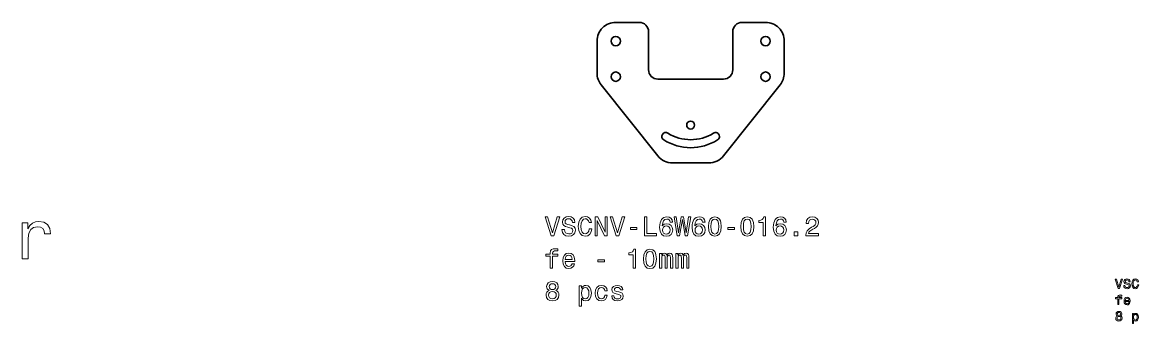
# Model space of a CAD drawing. Extents: x -6853 to 6025, y 489 to 1946.
# Drawn here: x -5545 to -4352, y 885 to 1207 of the extents above; entities that cross this region are included whole.
import ezdxf

# ---------------------------------------------------------------- set-up
doc = ezdxf.new("R2010")
doc.units = 0

msp = doc.modelspace()

# ---------------------------------------------------------------- linework, layer by layer
at = {"color": 7, "lineweight": 35}
for p, q in [((-4910.535645, 1207.087891), (-4885.535645, 1207.087891)), ((-4775.535645, 1207.087891), (-4750.535645, 1207.087891)), ((-4875.535645, 1156.487915), (-4875.535645, 1197.087891)), ((-4785.535645, 1197.087891), (-4785.535645, 1156.487915)), ((-4930.535645, 1152.853516), (-4930.535645, 1187.087891)), ((-4730.535645, 1187.087891), (-4730.535645, 1152.853516)), ((-4795.535645, 1146.487915), (-4865.535645, 1146.487915)), ((-4926.152832, 1140.359619), (-4865.540527, 1064.593994)), ((-4734.917969, 1140.359619), (-4795.530762, 1064.593994)), ((-4811.147949, 1057.087891), (-4849.922852, 1057.087891))]:
    msp.add_line(p, q, dxfattribs=at)
at = {"color": 7, "lineweight": 13}
for points in [[(-5544.578125, 954.560303), (-5538.238281, 954.560303), (-5538.238281, 976.678467), (-5537.589844, 982.009888), (-5535.644531, 985.828308), (-5532.474121, 988.133789), (-5528.223633, 988.92627), (-5525.053711, 988.421997), (-5522.675781, 986.981079), (-5521.235352, 984.531494), (-5520.730957, 981.217346), (-5514.318848, 981.217346), (-5515.183105, 987.053101), (-5517.560547, 991.23175), (-5521.523438, 993.753418), (-5526.926758, 994.61792), (-5530.601074, 994.041565), (-5533.770996, 992.600647), (-5536.581055, 990.151062), (-5538.814453, 986.836975), (-5538.814453, 993.249084), (-5544.578125, 993.249084)], [(-4973.165527, 999.364563), (-4978.180176, 982.332886), (-4983.338867, 999.364563), (-4986.076172, 999.364563), (-4979.621094, 979.335754), (-4976.739258, 979.335754), (-4970.427734, 999.364563)], [(-4965.384766, 985.935181), (-4968.007324, 985.935181), (-4967.430664, 982.880432), (-4965.989746, 980.632568), (-4963.770996, 979.278137), (-4960.773926, 978.788208), (-4957.805664, 979.249329), (-4955.586426, 980.517334), (-4954.174316, 982.505798), (-4953.655762, 985.128235), (-4954.087891, 987.491394), (-4955.29834, 989.018738), (-4957.257813, 990.027405), (-4959.880371, 990.776672), (-4962.128418, 991.324219), (-4963.598145, 991.958252), (-4964.433594, 992.880432), (-4964.692871, 994.32135), (-4964.433594, 995.618164), (-4963.68457, 996.598022), (-4962.531738, 997.260803), (-4960.946777, 997.491394), (-4959.333008, 997.203186), (-4958.064941, 996.42511), (-4957.229004, 995.128235), (-4956.825684, 993.370361), (-4954.203125, 993.370361), (-4954.203125, 993.427979), (-4954.664063, 996.136902), (-4956.018555, 998.154175), (-4958.151367, 999.42218), (-4961.033203, 999.854492), (-4963.626953, 999.42218), (-4965.644043, 998.211853), (-4966.940918, 996.338623), (-4967.401855, 993.917908), (-4967.027344, 991.756531), (-4965.932129, 990.286743), (-4964.203125, 989.306946), (-4961.839844, 988.557678), (-4959.505859, 987.894836), (-4957.748047, 987.260803), (-4956.681641, 986.338623), (-4956.307129, 984.840088), (-4956.652832, 983.312683), (-4957.545898, 982.159973), (-4958.900391, 981.439514), (-4960.658691, 981.208923), (-4962.618164, 981.52594), (-4964.116699, 982.44812), (-4965.067871, 983.946716)], [(-4938.813965, 986.770935), (-4939.390625, 984.350159), (-4940.341309, 982.621033), (-4941.666992, 981.554749), (-4943.223145, 981.208923), (-4945.09668, 981.727661), (-4946.566406, 983.283875), (-4947.545898, 985.819885), (-4947.863281, 989.335754), (-4947.545898, 992.822815), (-4946.595215, 995.387634), (-4945.125488, 996.943848), (-4943.223145, 997.491394), (-4941.839844, 997.203186), (-4940.658691, 996.396301), (-4939.736328, 995.099426), (-4939.102539, 993.312683), (-4936.364746, 993.312683), (-4937.229004, 996.050476), (-4938.727539, 998.125366), (-4940.773926, 999.42218), (-4943.223145, 999.883301), (-4946.27832, 999.162842), (-4948.612305, 997.145569), (-4950.11084, 993.831421), (-4950.629883, 989.335754), (-4950.11084, 984.840088), (-4948.612305, 981.52594), (-4946.27832, 979.479858), (-4943.223145, 978.788208), (-4940.543457, 979.335754), (-4938.381836, 980.863159), (-4936.854492, 983.370361), (-4936.047363, 986.770935)], [(-4932.70459, 979.335754), (-4930.3125, 979.335754), (-4930.3125, 995.733459), (-4922.646973, 979.335754), (-4919.563477, 979.335754), (-4919.563477, 999.335754), (-4921.984375, 999.335754), (-4921.984375, 982.938049), (-4929.563477, 999.335754), (-4932.70459, 999.335754)], [(-4903.770996, 999.364563), (-4908.785156, 982.332886), (-4913.943848, 999.364563), (-4916.681641, 999.364563), (-4910.226074, 979.335754), (-4907.344238, 979.335754), (-4901.033203, 999.364563)], [(-4879.937988, 979.335754), (-4867.084961, 979.335754), (-4867.084961, 981.756531), (-4877.286621, 981.756531), (-4877.286621, 999.335754), (-4879.937988, 999.335754)], [(-4849.822754, 993.946716), (-4850.370117, 996.281006), (-4851.638184, 998.010132), (-4853.598145, 999.105225), (-4856.133789, 999.479858), (-4857.834473, 999.278137), (-4859.304199, 998.730591), (-4860.601074, 997.837219), (-4861.695801, 996.569214), (-4862.560547, 994.984192), (-4863.194336, 993.053345), (-4863.598145, 990.776672), (-4863.713379, 988.211853), (-4863.251953, 984.119629), (-4861.839844, 981.151306), (-4859.563477, 979.364563), (-4856.451172, 978.759399), (-4853.655762, 979.278137), (-4851.522949, 980.632568), (-4850.139648, 982.765137), (-4849.649902, 985.47406), (-4850.139648, 988.211853), (-4851.465332, 990.315552), (-4853.511719, 991.641235), (-4856.047363, 992.102295), (-4858.785156, 991.52594), (-4860.831543, 989.883301), (-4860.398926, 993.053345), (-4859.477051, 995.330017), (-4858.064941, 996.684448), (-4856.105469, 997.145569), (-4854.664063, 996.914978), (-4853.569336, 996.309814), (-4852.848633, 995.301147), (-4852.474121, 993.946716)], [(-4844.837402, 979.335754), (-4842.30127, 979.335754), (-4839.419434, 996.684448), (-4836.451172, 979.335754), (-4834.030273, 979.335754), (-4830.514648, 999.364563), (-4832.819824, 999.364563), (-4835.29834, 982.332886), (-4838.151367, 999.364563), (-4840.658691, 999.364563), (-4843.454102, 982.332886), (-4845.932129, 999.364563), (-4848.29541, 999.364563)], [(-4815.125488, 993.946716), (-4815.672852, 996.281006), (-4816.940918, 998.010132), (-4818.900391, 999.105225), (-4821.436523, 999.479858), (-4823.136719, 999.278137), (-4824.606445, 998.730591), (-4825.90332, 997.837219), (-4826.998535, 996.569214), (-4827.863281, 994.984192), (-4828.49707, 993.053345), (-4828.900391, 990.776672), (-4829.015625, 988.211853), (-4828.554688, 984.119629), (-4827.142578, 981.151306), (-4824.866211, 979.364563), (-4821.753418, 978.759399), (-4818.958008, 979.278137), (-4816.825684, 980.632568), (-4815.442383, 982.765137), (-4814.952637, 985.47406), (-4815.442383, 988.211853), (-4816.768066, 990.315552), (-4818.813965, 991.641235), (-4821.350098, 992.102295), (-4824.087891, 991.52594), (-4826.133789, 989.883301), (-4825.70166, 993.053345), (-4824.779785, 995.330017), (-4823.367676, 996.684448), (-4821.407715, 997.145569), (-4819.966797, 996.914978), (-4818.871582, 996.309814), (-4818.151367, 995.301147), (-4817.776855, 993.946716)], [(-4811.638184, 989.105225), (-4811.206055, 984.580688), (-4809.851563, 981.353027), (-4807.69043, 979.393372), (-4804.692871, 978.759399), (-4801.724609, 979.393372), (-4799.563477, 981.353027), (-4798.237793, 984.580688), (-4797.776855, 989.105225), (-4798.237793, 993.600891), (-4798.785156, 995.387634), (-4799.563477, 996.857361), (-4801.724609, 998.817017), (-4804.692871, 999.479858), (-4807.69043, 998.817017), (-4809.851563, 996.828552), (-4811.206055, 993.600891)], [(-4808.871582, 989.105225), (-4808.641113, 992.592224), (-4807.920898, 995.099426), (-4806.624023, 996.569214), (-4804.692871, 997.087891), (-4802.791016, 996.569214), (-4801.494141, 995.099426), (-4800.773926, 992.592224), (-4800.543457, 989.105225), (-4800.773926, 985.589355), (-4801.494141, 983.082153), (-4802.791016, 981.612427), (-4804.692871, 981.122498), (-4806.624023, 981.612427), (-4807.920898, 983.082153), (-4808.641113, 985.589355)], [(-4776.940918, 989.105225), (-4776.508789, 984.580688), (-4775.154297, 981.353027), (-4772.992676, 979.393372), (-4769.995605, 978.759399), (-4767.027344, 979.393372), (-4764.866211, 981.353027), (-4763.540527, 984.580688), (-4763.079102, 989.105225), (-4763.540527, 993.600891), (-4764.087891, 995.387634), (-4764.866211, 996.857361), (-4767.027344, 998.817017), (-4769.995605, 999.479858), (-4772.992676, 998.817017), (-4775.154297, 996.828552), (-4776.508789, 993.600891)], [(-4774.174316, 989.105225), (-4773.943848, 992.592224), (-4773.223145, 995.099426), (-4771.926758, 996.569214), (-4769.995605, 997.087891), (-4768.09375, 996.569214), (-4766.796875, 995.099426), (-4766.076172, 992.592224), (-4765.845703, 989.105225), (-4766.076172, 985.589355), (-4766.796875, 983.082153), (-4768.09375, 981.612427), (-4769.995605, 981.122498), (-4771.926758, 981.612427), (-4773.223145, 983.082153), (-4773.943848, 985.589355)], [(-4753.165527, 979.335754), (-4750.543457, 979.335754), (-4750.543457, 999.479858), (-4752.50293, 999.479858), (-4753.021484, 997.721924), (-4754.059082, 996.540344), (-4755.644043, 995.848694), (-4757.834473, 995.618164), (-4757.834473, 993.572083), (-4753.165527, 993.572083)], [(-4728.381836, 993.946716), (-4728.929199, 996.281006), (-4730.197266, 998.010132), (-4732.157227, 999.105225), (-4734.692871, 999.479858), (-4736.393555, 999.278137), (-4737.863281, 998.730591), (-4739.160156, 997.837219), (-4740.254883, 996.569214), (-4741.119629, 994.984192), (-4741.753418, 993.053345), (-4742.157227, 990.776672), (-4742.272461, 988.211853), (-4741.811035, 984.119629), (-4740.398926, 981.151306), (-4738.122559, 979.364563), (-4735.010254, 978.759399), (-4732.214844, 979.278137), (-4730.082031, 980.632568), (-4728.69873, 982.765137), (-4728.208984, 985.47406), (-4728.69873, 988.211853), (-4730.024414, 990.315552), (-4732.070801, 991.641235), (-4734.606445, 992.102295), (-4737.344238, 991.52594), (-4739.390625, 989.883301), (-4738.958008, 993.053345), (-4738.036133, 995.330017), (-4736.624023, 996.684448), (-4734.664063, 997.145569), (-4733.223145, 996.914978), (-4732.128418, 996.309814), (-4731.407715, 995.301147), (-4731.033203, 993.946716)], [(-4707.632813, 979.335754), (-4693.88623, 979.335754), (-4693.88623, 981.814148), (-4704.750488, 981.814148), (-4704.145508, 983.168579), (-4703.10791, 984.292542), (-4699.90918, 986.338623), (-4698.208984, 987.203186), (-4696.307129, 988.442383), (-4694.952637, 989.883301), (-4694.174316, 991.583618), (-4693.88623, 993.514404), (-4694.375977, 995.935181), (-4695.730469, 997.837219), (-4697.805664, 999.047546), (-4700.485352, 999.479858), (-4703.251953, 998.989929), (-4705.355957, 997.635437), (-4706.710449, 995.47406), (-4707.171387, 992.621033), (-4707.171387, 992.21759), (-4704.548828, 992.21759), (-4704.548828, 992.44812), (-4704.289551, 994.407776), (-4703.511719, 995.848694), (-4702.272461, 996.770935), (-4700.629883, 997.087891), (-4698.958008, 996.799744), (-4697.719238, 996.079285), (-4696.912109, 994.955322), (-4696.624023, 993.543274), (-4696.825684, 992.21759), (-4697.373047, 991.093689), (-4698.29541, 990.113831), (-4699.563477, 989.249329), (-4701.263672, 988.327087), (-4704.087891, 986.540344), (-4706.076172, 984.638367), (-4707.257813, 982.332886), (-4707.632813, 979.42218)], [(-4894.923828, 985.935181), (-4887.949707, 985.935181), (-4887.949707, 988.211853), (-4894.923828, 988.211853)], [(-4852.445313, 985.445251), (-4852.762207, 983.6297), (-4853.569336, 982.246399), (-4854.866211, 981.324219), (-4856.47998, 981.036072), (-4858.180176, 981.324219), (-4859.477051, 982.21759), (-4860.3125, 983.600891), (-4860.572266, 985.416443), (-4860.283691, 987.203186), (-4859.477051, 988.557678), (-4858.151367, 989.42218), (-4856.364746, 989.739197), (-4854.808594, 989.42218), (-4853.569336, 988.586487), (-4852.762207, 987.231995)], [(-4817.748047, 985.445251), (-4818.064941, 983.6297), (-4818.871582, 982.246399), (-4820.168457, 981.324219), (-4821.782227, 981.036072), (-4823.48291, 981.324219), (-4824.779785, 982.21759), (-4825.615234, 983.600891), (-4825.874512, 985.416443), (-4825.586426, 987.203186), (-4824.779785, 988.557678), (-4823.454102, 989.42218), (-4821.666992, 989.739197), (-4820.11084, 989.42218), (-4818.871582, 988.586487), (-4818.064941, 987.231995)], [(-4790.831543, 985.935181), (-4783.857422, 985.935181), (-4783.857422, 988.211853), (-4790.831543, 988.211853)], [(-4731.004395, 985.445251), (-4731.321289, 983.6297), (-4732.128418, 982.246399), (-4733.425293, 981.324219), (-4735.039063, 981.036072), (-4736.739258, 981.324219), (-4738.036133, 982.21759), (-4738.871582, 983.600891), (-4739.131348, 985.416443), (-4738.842773, 987.203186), (-4738.036133, 988.557678), (-4736.710449, 989.42218), (-4734.923828, 989.739197), (-4733.367188, 989.42218), (-4732.128418, 988.586487), (-4731.321289, 987.231995)], [(-4719.937988, 979.335754), (-4715.960938, 979.335754), (-4715.960938, 983.6297), (-4719.937988, 983.6297)], [(-4980.629883, 957.577881), (-4980.629883, 944.782471), (-4978.09375, 944.782471), (-4978.09375, 957.577881), (-4972.330078, 957.577881), (-4972.330078, 959.739258), (-4978.09375, 959.739258), (-4978.09375, 960.690247), (-4977.89209, 961.843018), (-4977.229004, 962.621094), (-4976.10498, 963.082153), (-4974.491211, 963.255066), (-4972.330078, 963.139832), (-4972.330078, 965.330017), (-4975.067871, 965.474121), (-4977.545898, 965.214722), (-4979.275391, 964.436646), (-4980.3125, 963.082153), (-4980.629883, 961.151367), (-4980.629883, 959.739258), (-4985.269531, 959.739258), (-4985.269531, 957.577881)], [(-4964.577637, 951.785339), (-4954.433594, 951.785339), (-4954.404785, 952.966919), (-4954.866211, 956.281006), (-4956.133789, 958.759399), (-4958.151367, 960.257996), (-4960.831543, 960.805542), (-4963.454102, 960.229126), (-4965.471191, 958.615295), (-4966.768066, 955.992859), (-4967.229004, 952.534607), (-4966.796875, 948.98999), (-4965.5, 946.396301), (-4963.511719, 944.782471), (-4960.917969, 944.234924), (-4958.669922, 944.609558), (-4956.825684, 945.589417), (-4955.471191, 947.145569), (-4954.692871, 949.22052), (-4957.200195, 949.22052), (-4957.719238, 948.067749), (-4958.468262, 947.203247), (-4960.601074, 946.511597), (-4962.243652, 946.828552), (-4963.48291, 947.837219), (-4964.289551, 949.479858), (-4964.577637, 951.698914)], [(-4964.577637, 953.917908), (-4964.260742, 955.906372), (-4963.48291, 957.37616), (-4962.30127, 958.269531), (-4960.745117, 958.586487), (-4959.217773, 958.269531), (-4958.036133, 957.37616), (-4957.31543, 955.906372), (-4957.056152, 953.917908)], [(-4891.955566, 944.782471), (-4889.333008, 944.782471), (-4889.333008, 964.926575), (-4891.29248, 964.926575), (-4891.811035, 963.16864), (-4892.848633, 961.987061), (-4894.433594, 961.29541), (-4896.624023, 961.06488), (-4896.624023, 959.018799), (-4891.955566, 959.018799)], [(-4881.033203, 954.551941), (-4880.601074, 950.027405), (-4879.246582, 946.799744), (-4877.084961, 944.840088), (-4874.087891, 944.206116), (-4871.119629, 944.840088), (-4868.958008, 946.799744), (-4867.632813, 950.027405), (-4867.171387, 954.551941), (-4867.632813, 959.047607), (-4868.180176, 960.834351), (-4868.958008, 962.304077), (-4871.119629, 964.263733), (-4874.087891, 964.926575), (-4877.084961, 964.263733), (-4879.246582, 962.275269), (-4880.601074, 959.047607)], [(-4878.266602, 954.551941), (-4878.036133, 958.03894), (-4877.31543, 960.546143), (-4876.018555, 962.015869), (-4874.087891, 962.534607), (-4872.186035, 962.015869), (-4870.88916, 960.546143), (-4870.168457, 958.03894), (-4869.937988, 954.551941), (-4870.168457, 951.036072), (-4870.88916, 948.52887), (-4872.186035, 947.059143), (-4874.087891, 946.569214), (-4876.018555, 947.059143), (-4877.31543, 948.52887), (-4878.036133, 951.036072)], [(-4863.713379, 944.782471), (-4861.378906, 944.782471), (-4861.378906, 955.128296), (-4861.234863, 956.684509), (-4860.802734, 957.808411), (-4860.139648, 958.471252), (-4859.275391, 958.730591), (-4858.583496, 958.500061), (-4858.122559, 957.923706), (-4857.89209, 956.943848), (-4857.805664, 955.647034), (-4857.805664, 944.782471), (-4855.615234, 944.782471), (-4855.615234, 955.128296), (-4855.471191, 956.65564), (-4855.039063, 957.779602), (-4854.347168, 958.471252), (-4853.48291, 958.730591), (-4852.791016, 958.500061), (-4852.330078, 957.923706), (-4852.041992, 955.647034), (-4852.041992, 944.782471), (-4849.70752, 944.782471), (-4849.70752, 955.474121), (-4849.851563, 957.693115), (-4850.3125, 959.393433), (-4851.234863, 960.430908), (-4852.733398, 960.805542), (-4854.491211, 960.229126), (-4855.845703, 958.557678), (-4856.912109, 960.200317), (-4858.69873, 960.805542), (-4860.341309, 960.229126), (-4861.465332, 958.615295), (-4861.465332, 960.257996), (-4863.713379, 960.257996)], [(-4846.364746, 944.782471), (-4844.030273, 944.782471), (-4844.030273, 955.128296), (-4843.88623, 956.684509), (-4843.454102, 957.808411), (-4842.791016, 958.471252), (-4841.926758, 958.730591), (-4841.234863, 958.500061), (-4840.773926, 957.923706), (-4840.543457, 956.943848), (-4840.457031, 955.647034), (-4840.457031, 944.782471), (-4838.266602, 944.782471), (-4838.266602, 955.128296), (-4838.122559, 956.65564), (-4837.69043, 957.779602), (-4836.998535, 958.471252), (-4836.133789, 958.730591), (-4835.442383, 958.500061), (-4834.981445, 957.923706), (-4834.692871, 955.647034), (-4834.692871, 944.782471), (-4832.358887, 944.782471), (-4832.358887, 955.474121), (-4832.50293, 957.693115), (-4832.963867, 959.393433), (-4833.88623, 960.430908), (-4835.384766, 960.805542), (-4837.142578, 960.229126), (-4838.49707, 958.557678), (-4839.563477, 960.200317), (-4841.350098, 960.805542), (-4842.992676, 960.229126), (-4844.116699, 958.615295), (-4844.116699, 960.257996), (-4846.364746, 960.257996)], [(-4929.621094, 951.381897), (-4922.646973, 951.381897), (-4922.646973, 953.658569), (-4929.621094, 953.658569)], [(-4981.753418, 921.007202), (-4983.223145, 920.200317), (-4984.231934, 919.076416), (-4984.866211, 917.664307), (-4985.067871, 915.963989), (-4984.606445, 913.39917), (-4983.280762, 911.410706), (-4981.119629, 910.1427), (-4978.180176, 909.652771), (-4975.269531, 910.1427), (-4973.10791, 911.410706), (-4971.782227, 913.39917), (-4971.29248, 915.963989), (-4971.522949, 917.664307), (-4972.128418, 919.076416), (-4973.165527, 920.200317), (-4974.606445, 921.007202), (-4973.454102, 921.698853), (-4972.646973, 922.649902), (-4972.157227, 923.802612), (-4971.984375, 925.214722), (-4972.445313, 927.260803), (-4973.655762, 928.903503), (-4975.615234, 929.969788), (-4978.180176, 930.37323), (-4980.773926, 929.969788), (-4982.733398, 928.903503), (-4983.972656, 927.260803), (-4984.404785, 925.214722), (-4984.260742, 923.802612), (-4983.770996, 922.649902)], [(-4370.439941, 933.021301), (-4372.946777, 924.505432), (-4375.526367, 933.021301), (-4376.89502, 933.021301), (-4373.66748, 923.006897), (-4372.226563, 923.006897), (-4369.070801, 933.021301)], [(-4366.549316, 926.30658), (-4367.860352, 926.30658), (-4367.572266, 924.779236), (-4366.852051, 923.655334), (-4365.742188, 922.978088), (-4364.243652, 922.733093), (-4362.759766, 922.963684), (-4361.650391, 923.597656), (-4360.944336, 924.591919), (-4360.68457, 925.903137), (-4360.900879, 927.084717), (-4361.505859, 927.848389), (-4362.48584, 928.352722), (-4363.797363, 928.727356), (-4364.920898, 929.00116), (-4365.655762, 929.318115), (-4366.07373, 929.779236), (-4366.203613, 930.499695), (-4366.07373, 931.148132), (-4365.699219, 931.638), (-4365.122559, 931.969421), (-4364.330078, 932.084717), (-4363.523438, 931.940613), (-4362.88916, 931.551575), (-4362.47168, 930.903137), (-4362.269531, 930.02417), (-4360.958496, 930.02417), (-4360.958496, 930.052979), (-4361.188965, 931.407471), (-4361.866211, 932.416138), (-4362.932617, 933.05011), (-4364.373535, 933.266235), (-4365.67041, 933.05011), (-4366.679199, 932.444946), (-4367.327637, 931.508362), (-4367.558105, 930.297974), (-4367.370605, 929.217285), (-4366.823242, 928.482422), (-4365.958496, 927.992493), (-4364.776855, 927.617859), (-4363.609863, 927.286438), (-4362.730957, 926.969421), (-4362.197754, 926.508362), (-4362.010254, 925.759033), (-4362.183105, 924.995361), (-4362.629883, 924.419006), (-4363.307129, 924.058777), (-4364.186035, 923.943481), (-4365.166016, 924.10199), (-4365.915527, 924.56311), (-4366.390625, 925.312378)], [(-4353.26416, 926.724487), (-4353.552246, 925.514099), (-4354.027832, 924.649536), (-4354.69043, 924.116394), (-4355.46875, 923.943481), (-4356.405273, 924.202881), (-4357.140137, 924.980957), (-4357.629883, 926.248962), (-4357.788574, 928.006897), (-4357.629883, 929.750427), (-4357.154297, 931.032837), (-4356.419434, 931.810913), (-4355.46875, 932.084717), (-4354.776855, 931.940613), (-4354.186035, 931.53717), (-4353.725098, 930.888733), (-4353.408203, 929.995361), (-4352.039063, 929.995361), (-4352.47168, 931.364258), (-4353.220703, 932.401733), (-4354.243652, 933.05011), (-4355.46875, 933.280701), (-4356.996094, 932.920471), (-4358.163086, 931.911804), (-4358.912598, 930.254761), (-4359.171875, 928.006897), (-4358.912598, 925.759033), (-4358.163086, 924.10199), (-4356.996094, 923.078918), (-4355.46875, 922.733093), (-4354.128418, 923.006897), (-4353.047852, 923.770569), (-4352.28418, 925.02417), (-4351.880859, 926.724487)], [(-4982.30127, 916.021606), (-4982.041992, 917.549011), (-4981.206055, 918.701721), (-4979.90918, 919.45105), (-4978.180176, 919.710388), (-4976.47998, 919.45105), (-4975.183105, 918.701721), (-4974.347168, 917.549011), (-4974.059082, 916.021606), (-4974.347168, 914.378967), (-4975.183105, 913.139771), (-4976.47998, 912.332886), (-4978.180176, 912.073486), (-4979.90918, 912.332886), (-4981.206055, 913.139771), (-4982.041992, 914.378967)], [(-4981.666992, 924.984192), (-4981.436523, 926.252197), (-4980.745117, 927.231995), (-4979.649902, 927.837219), (-4978.180176, 928.067749), (-4976.739258, 927.837219), (-4975.644043, 927.231995), (-4974.952637, 926.252197), (-4974.692871, 924.984192), (-4974.952637, 923.687317), (-4975.644043, 922.678711), (-4976.739258, 922.015869), (-4978.180176, 921.814148), (-4979.649902, 922.044678), (-4980.745117, 922.678711), (-4981.436523, 923.687317)], [(-4947.056152, 923.312683), (-4947.056152, 925.704651), (-4949.592285, 925.704651), (-4949.592285, 904.234863), (-4947.056152, 904.234863), (-4947.056152, 912.592224), (-4946.163086, 911.237793), (-4945.154297, 910.344421), (-4942.618164, 909.68158), (-4940.197266, 910.229126), (-4938.29541, 911.871765), (-4937.056152, 914.465454), (-4936.595215, 917.981262), (-4937.056152, 921.468323), (-4938.29541, 924.061951), (-4940.197266, 925.675781), (-4942.618164, 926.252197), (-4944.001465, 926.079285), (-4945.183105, 925.531738), (-4946.191895, 924.609558)], [(-4943.050293, 911.958252), (-4944.750977, 912.332886), (-4945.989746, 913.485596), (-4946.768066, 915.358826), (-4947.027344, 917.981262), (-4946.768066, 920.574951), (-4945.989746, 922.44812), (-4944.750977, 923.572083), (-4943.050293, 923.975525), (-4941.494141, 923.572083), (-4940.254883, 922.419312), (-4939.477051, 920.546143), (-4939.188965, 917.981262), (-4939.477051, 915.387634), (-4940.254883, 913.485596), (-4941.494141, 912.332886)], [(-4922.243652, 920.574951), (-4919.736328, 920.574951), (-4920.254883, 922.880432), (-4921.494141, 924.695984), (-4923.425293, 925.819885), (-4925.932129, 926.252197), (-4928.69873, 925.675781), (-4930.802734, 924.061951), (-4932.128418, 921.439514), (-4932.589355, 917.923645), (-4932.157227, 914.436646), (-4930.860352, 911.842957), (-4928.813965, 910.229126), (-4926.018555, 909.68158), (-4923.540527, 910.113831), (-4921.609375, 911.324219), (-4920.283691, 913.226257), (-4919.70752, 915.762268), (-4922.128418, 915.762268), (-4922.560547, 914.148438), (-4923.367676, 912.938049), (-4924.52002, 912.188782), (-4925.932129, 911.958252), (-4927.69043, 912.332886), (-4928.958008, 913.485596), (-4929.736328, 915.358826), (-4929.995605, 918.010132), (-4929.736328, 920.60376), (-4928.929199, 922.47699), (-4927.632813, 923.6297), (-4925.932129, 924.033142), (-4924.433594, 923.773804), (-4923.310059, 923.110962), (-4922.560547, 922.015869)], [(-4907.171387, 919.249329), (-4909.621094, 919.825684), (-4911.436523, 920.488464), (-4912.041992, 921.842957), (-4911.869141, 922.793945), (-4911.263672, 923.485596), (-4910.283691, 923.917908), (-4908.871582, 924.09082), (-4907.51709, 923.917908), (-4906.451172, 923.39917), (-4905.759277, 922.621033), (-4905.471191, 921.583618), (-4902.992676, 921.583618), (-4902.992676, 921.641235), (-4903.425293, 923.514404), (-4904.606445, 924.984192), (-4906.451172, 925.906372), (-4908.871582, 926.252197), (-4911.321289, 925.906372), (-4913.10791, 924.955322), (-4914.231934, 923.543274), (-4914.577637, 921.756531), (-4914.318359, 920.027405), (-4913.511719, 918.817017), (-4912.186035, 917.952454), (-4910.254883, 917.34729), (-4907.430664, 916.65564), (-4905.70166, 915.935181), (-4905.240723, 915.358826), (-4905.067871, 914.494263), (-4905.327148, 913.427979), (-4906.018555, 912.621033), (-4907.142578, 912.102295), (-4908.641113, 911.929443), (-4910.226074, 912.102295), (-4911.378906, 912.70752), (-4912.157227, 913.687317), (-4912.474121, 915.041809), (-4914.923828, 915.041809), (-4914.52002, 912.736328), (-4913.338867, 911.06488), (-4911.465332, 910.056213), (-4908.871582, 909.68158), (-4906.163086, 910.056213), (-4904.174316, 911.06488), (-4902.963867, 912.678711), (-4902.531738, 914.782471), (-4902.848633, 916.598022), (-4903.742188, 917.837219), (-4905.211914, 918.644104)], [(-4374.171875, 912.12793), (-4374.171875, 905.730225), (-4372.903809, 905.730225), (-4372.903809, 912.12793), (-4370.021973, 912.12793), (-4370.021973, 913.208618), (-4372.903809, 913.208618), (-4372.903809, 913.684143), (-4372.802734, 914.260498), (-4372.47168, 914.649536), (-4371.909668, 914.880066), (-4371.102539, 914.966553), (-4370.021973, 914.908875), (-4370.021973, 916.004028), (-4371.390625, 916.07605), (-4372.629883, 915.94635), (-4373.494629, 915.557312), (-4374.013184, 914.880066), (-4374.171875, 913.914673), (-4374.171875, 913.208618), (-4376.491699, 913.208618), (-4376.491699, 912.12793)], [(-4366.145996, 909.231689), (-4361.07373, 909.231689), (-4361.05957, 909.822449), (-4361.290039, 911.479492), (-4361.923828, 912.718689), (-4362.932617, 913.467957), (-4364.272461, 913.74176), (-4365.583984, 913.453552), (-4366.592773, 912.646667), (-4367.240723, 911.335388), (-4367.47168, 909.606323), (-4367.255371, 907.833984), (-4366.606934, 906.53717), (-4365.612793, 905.730225), (-4364.315918, 905.456421), (-4363.191895, 905.643799), (-4362.269531, 906.133667), (-4361.592773, 906.911804), (-4361.203613, 907.949219), (-4362.457031, 907.949219), (-4362.716309, 907.372864), (-4363.091309, 906.940613), (-4364.157227, 906.594788), (-4364.978516, 906.753296), (-4365.598145, 907.257629), (-4366.001953, 908.078918), (-4366.145996, 909.188416)], [(-4366.145996, 910.297974), (-4365.987305, 911.292175), (-4365.598145, 912.027039), (-4365.007324, 912.473755), (-4364.229492, 912.632263), (-4363.46582, 912.473755), (-4362.875, 912.027039), (-4362.514648, 911.292175), (-4362.385254, 910.297974)], [(-4374.733887, 893.842651), (-4375.46875, 893.439209), (-4375.973145, 892.877258), (-4376.290039, 892.171204), (-4376.390625, 891.321045), (-4376.160156, 890.038635), (-4375.497559, 889.044373), (-4374.416504, 888.4104), (-4372.946777, 888.165405), (-4371.491699, 888.4104), (-4370.411133, 889.044373), (-4369.748047, 890.038635), (-4369.503418, 891.321045), (-4369.618652, 892.171204), (-4369.920898, 892.877258), (-4370.439941, 893.439209), (-4371.160156, 893.842651), (-4370.583984, 894.188477), (-4370.180664, 894.664001), (-4369.935547, 895.240356), (-4369.849121, 895.946411), (-4370.07959, 896.969482), (-4370.68457, 897.790771), (-4371.664551, 898.323914), (-4372.946777, 898.525635), (-4374.243652, 898.323914), (-4375.223633, 897.790771), (-4375.843262, 896.969482), (-4376.05957, 895.946411), (-4375.987305, 895.240356), (-4375.742188, 894.664001)], [(-4374.69043, 895.831116), (-4374.575195, 896.465149), (-4374.229492, 896.955078), (-4373.681641, 897.257629), (-4372.946777, 897.372925), (-4372.226563, 897.257629), (-4371.679199, 896.955078), (-4371.333008, 896.465149), (-4371.203613, 895.831116), (-4371.333008, 895.182739), (-4371.679199, 894.678406), (-4372.226563, 894.346985), (-4372.946777, 894.246094), (-4373.681641, 894.361389), (-4374.229492, 894.678406), (-4374.575195, 895.182739)], [(-4357.385254, 894.995422), (-4357.385254, 896.191345), (-4358.652832, 896.191345), (-4358.652832, 885.456482), (-4357.385254, 885.456482), (-4357.385254, 889.635193), (-4356.938477, 888.957947), (-4356.434082, 888.51123), (-4355.166016, 888.17981), (-4353.955566, 888.453613), (-4353.004883, 889.274963), (-4352.385254, 890.571777), (-4352.154297, 892.329712), (-4352.385254, 894.073181), (-4353.004883, 895.370056), (-4353.955566, 896.176941), (-4355.166016, 896.465149), (-4355.857422, 896.378662), (-4356.448242, 896.104919), (-4356.952637, 895.643799)], [(-4355.382324, 889.318176), (-4356.232422, 889.505493), (-4356.852051, 890.081848), (-4357.240723, 891.018433), (-4357.370605, 892.329712), (-4357.240723, 893.626526), (-4356.852051, 894.56311), (-4356.232422, 895.125061), (-4355.382324, 895.326782), (-4354.604004, 895.125061), (-4353.984375, 894.548706), (-4353.595215, 893.612122), (-4353.451172, 892.329712), (-4353.595215, 891.032837), (-4353.984375, 890.081848), (-4354.604004, 889.505493)], [(-4375.007324, 891.349854), (-4374.87793, 892.113525), (-4374.459961, 892.689941), (-4373.811523, 893.064575), (-4372.946777, 893.194275), (-4372.09668, 893.064575), (-4371.448242, 892.689941), (-4371.030762, 892.113525), (-4370.886719, 891.349854), (-4371.030762, 890.528564), (-4371.448242, 889.908936), (-4372.09668, 889.505493), (-4372.946777, 889.375793), (-4373.811523, 889.505493), (-4374.459961, 889.908936), (-4374.87793, 890.528564)]]:
    msp.add_lwpolyline(points, close=True, dxfattribs=at)
at = {"color": 7, "lineweight": 35}
for centre, radius in [((-4910.535645, 1187.087891), 5), ((-4750.535645, 1187.087891), 5), ((-4910.535645, 1149.087891), 5), ((-4750.535645, 1149.087891), 5), ((-4830.535645, 1097.487915), 4.25)]:
    msp.add_circle(centre, radius, dxfattribs=at)
for centre, radius, start, end in [((-4910.535645, 1187.087891), 20, 90.000003, 180.000005), ((-4885.535645, 1197.087891), 10, 0, 90.000003), ((-4775.535645, 1197.087891), 10, 90.000003, 180.000005), ((-4750.535645, 1187.087891), 20, 0, 90.000003), ((-4910.535645, 1152.853516), 20, 180.000005, 218.659808), ((-4865.535645, 1156.487915), 10, 180.000005, 269.999997), ((-4795.535645, 1156.487915), 10, 269.999997, 360), ((-4750.535645, 1152.853516), 20, 321.34019, 360), ((-4857.035645, 1085.208984), 4.25, 57.675333, 237.675328), ((-4830.535645, 1127.087891), 45.309, 237.675328, 302.324667), ((-4804.035645, 1085.208984), 4.25, 302.324667, 122.324672), ((-4830.535645, 1127.087891), 53.809, 237.675328, 302.324667), ((-4849.922852, 1077.087891), 20, 218.659808, 269.999997), ((-4811.147949, 1077.087891), 20, 269.999997, 321.34019)]:
    msp.add_arc(centre, radius, start, end, dxfattribs=at)

doc.saveas('drawing.dxf')
